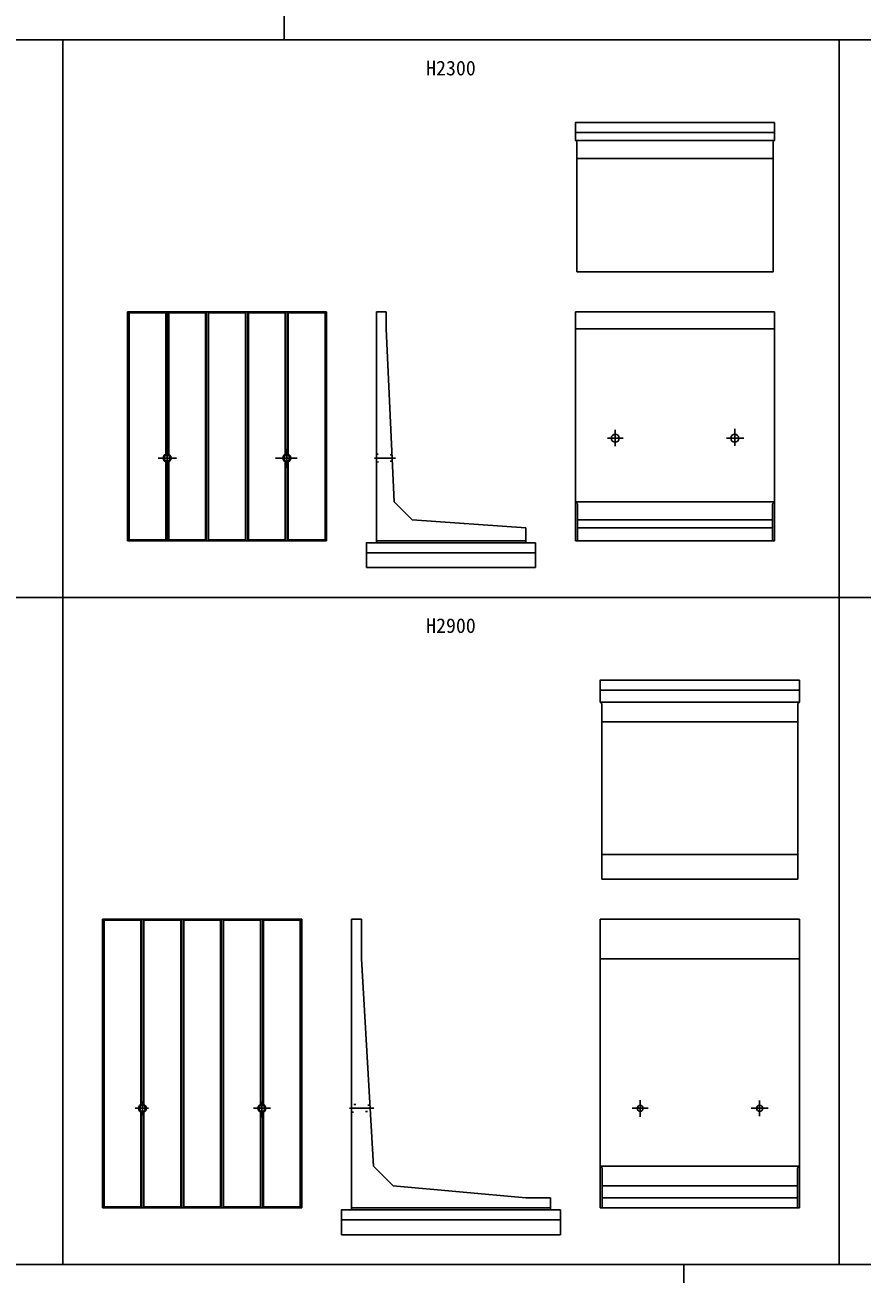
# Model space of a CAD drawing. Units: millimetres, scale not verified. Extents: x -67200 to 67200, y -23760 to 23760.
# Drawn here: x -18715 to -10306, y -1500 to 11055 of the extents above; entities that cross this region are included whole.
import ezdxf
from ezdxf.enums import TextEntityAlignment as Align

# ---------------------------------------------------------------- set-up
doc = ezdxf.new("R2010")
doc.units = ezdxf.units.MM
doc.header["$LTSCALE"] = 80
doc.linetypes.add('CHAIN1', pattern=[8, 5, -1, 1, -1])
doc.linetypes.add('DOTTED', pattern=[1.75, 0.25, -1.5])
for name, color, linetype, lineweight in [('0-0_CENTER', 7, 'CHAIN1', 25), ('0-4_HYO', 3, 'Continuous', 25), ('0-6_OUTLINE', 1, 'Continuous', 25), ('0-7_OUTLINE2', 4, 'DOTTED', 25), ('0-8_TXT', 7, 'Continuous', 25)]:
    doc.layers.add(name, color=color, linetype=linetype, lineweight=lineweight)
doc.styles.add('ＭＳ ゴシック', font='')
doc.styles.get('ＭＳ ゴシック').set_extended_font_data('MS Gothic')

msp = doc.modelspace()

# ---------------------------------------------------------------- linework, layer by layer
at = {"layer": '0-0_CENTER'}
for p, q in [((-12861.42, 6905.13), (-12704.64, 6905.13)), ((-12785.07, 6825.85), (-12785.07, 6987.62)), ((-11667.67, 6905.13), (-11493.22, 6905.13)), ((-11585.07, 6827.02), (-11585.07, 6999.32)), ((-17287.57, 6811.96), (-17287.57, 6596.61)), ((-16085.07, 6798.81), (-16085.07, 6606.4)), ((-17191.44, 6705.13), (-17376.93, 6705.13)), ((-15981.67, 6705.13), (-16197.97, 6705.13)), ((-15205.45, 6705.13), (-14993.12, 6705.13)), ((-12535.07, 257.41), (-12535.07, 89.84)), ((-11335.07, 251.54), (-11335.07, 94.95)), ((-17473.1, 175.13), (-17608.6, 175.13)), ((-17535.07, 246.74), (-17535.07, 103.5)), ((-16247.25, 175.13), (-16420.91, 175.13)), ((-16335.07, 239.22), (-16335.07, 83.31)), ((-15455.03, 175.13), (-15209.72, 175.13)), ((-12615.91, 175.13), (-12456.16, 175.13)), ((-11418.39, 175.13), (-11250.53, 175.13))]:
    msp.add_line(p, q, dxfattribs=at)
at = {"layer": '0-4_HYO'}
for points in [[(-22795.07, 10905.13), (-16110.07, 10905.13), (-16110.07, 15605.13), (-22795.07, 15605.13)], [(-16110.07, 10905.13), (-9425.07, 10905.13), (-9425.07, 15605.13), (-16110.07, 15605.13)], [(-26135.07, 5305.13), (-18335.07, 5305.13), (-18335.07, 10905.13), (-26135.07, 10905.13)], [(-18335.07, 5305.13), (-10535.07, 5305.13), (-10535.07, 10905.13), (-18335.07, 10905.13)], [(-10535.07, 5305.13), (-2735.07, 5305.13), (-2735.07, 10905.13), (-10535.07, 10905.13)], [(-26135.07, -1394.87), (-18335.07, -1394.87), (-18335.07, 5305.13), (-26135.07, 5305.13)], [(-18335.07, -1394.87), (-10535.07, -1394.87), (-10535.07, 5305.13), (-18335.07, 5305.13)], [(-10535.07, -1394.87), (-2735.07, -1394.87), (-2735.07, 5305.13), (-10535.07, 5305.13)], [(-21455.07, -9294.87), (-12095.07, -9294.87), (-12095.07, -1394.87), (-21455.07, -1394.87)], [(-12095.07, -9294.87), (-2735.07, -9294.87), (-2735.07, -1394.87), (-12095.07, -1394.87)]]:
    msp.add_lwpolyline(points, close=True, dxfattribs=at)
at = {"layer": '0-6_OUTLINE'}
for p, q in [((-11185.07, 9895.13), (-11185.07, 10075.13)), ((-13185.07, 9975.13), (-11185.07, 9975.13)), ((-13185.07, 9895.13), (-11185.07, 9895.13)), ((-13185.07, 9895.13), (-13170.07, 9880.13)), ((-13170.07, 8575.13), (-13170.07, 9880.13)), ((-11200.07, 9880.13), (-11185.07, 9895.13)), ((-13170.07, 9715.13), (-11200.07, 9715.13)), ((-17685.07, 8175.13), (-17685.07, 5875.13)), ((-17685.07, 8175.13), (-15685.07, 8175.13)), ((-17300.07, 8165.13), (-17670.07, 8165.13)), ((-17670.07, 8165.13), (-17670.07, 5885.13)), ((-17300.07, 8165.13), (-17295.07, 8175.13)), ((-17300.07, 8165.13), (-17300.07, 6743.13)), ((-17295.07, 8175.13), (-17295.07, 6744.42)), ((-16900.07, 8165.13), (-17270.07, 8165.13)), ((-17270.07, 8165.13), (-17270.07, 6741.1)), ((-16900.07, 8165.13), (-16895.07, 8175.13)), ((-16900.07, 8165.13), (-16900.07, 5885.13)), ((-16895.07, 8175.13), (-16895.07, 5875.13)), ((-16875.07, 8175.13), (-16875.07, 5875.13)), ((-16870.07, 8165.13), (-16875.07, 8175.13)), ((-16500.07, 8165.13), (-16870.07, 8165.13)), ((-16870.07, 8165.13), (-16870.07, 5885.13)), ((-16500.07, 8165.13), (-16495.07, 8175.13)), ((-16500.07, 8165.13), (-16500.07, 5885.13)), ((-16495.07, 8175.13), (-16495.07, 5875.13)), ((-16470.07, 8165.13), (-16475.07, 8175.13)), ((-16475.07, 8175.13), (-16475.07, 5875.13)), ((-16100.07, 8165.13), (-16095.07, 8175.13)), ((-16100.07, 8165.13), (-16100.07, 6742.21)), ((-16095.07, 8175.13), (-16095.07, 6743.86)), ((-16075.07, 8175.13), (-16075.07, 6743.86)), ((-16070.07, 8165.13), (-16075.07, 8175.13)), ((-15700.07, 8165.13), (-15695.07, 8175.13)), ((-15700.07, 8165.13), (-15700.07, 5885.13)), ((-15695.07, 8175.13), (-15695.07, 5875.13)), ((-15685.07, 8175.13), (-15685.07, 5875.13)), ((-15185.07, 8175.13), (-15185.07, 5855.13)), ((-15185.07, 8175.13), (-15085.07, 8175.13)), ((-15085.07, 8005.13), (-15085.07, 8175.13)), ((-13185.07, 8175.13), (-13185.07, 5875.13)), ((-11185.07, 8175.13), (-13185.07, 8175.13)), ((-11185.07, 8175.13), (-11185.07, 5875.13)), ((-15085.07, 8005.13), (-15005.07, 6265.13)), ((-11185.07, 8005.13), (-13185.07, 8005.13)), ((-17295.07, 6665.84), (-17295.07, 5875.13)), ((-17270.07, 6669.16), (-17270.07, 5885.13)), ((-16075.07, 6666.4), (-16075.07, 5875.13)), ((-16070.07, 6668.05), (-16070.07, 5885.13)), ((-14825.07, 6085.13), (-15005.07, 6265.13)), ((-13165.07, 6245.13), (-13185.07, 6265.13)), ((-13165.07, 6245.13), (-13165.07, 5875.13)), ((-11205.07, 6245.13), (-11205.07, 5875.13)), ((-13685.07, 6005.13), (-14825.07, 6085.13)), ((-13165.07, 6085.13), (-11205.07, 6085.13)), ((-13685.07, 6005.13), (-13685.07, 5855.13)), ((-13165.07, 6005.13), (-11205.07, 6005.13)), ((-15685.07, 5875.13), (-17685.07, 5875.13)), ((-17295.07, 5875.13), (-17300.07, 5885.13)), ((-16875.07, 5875.13), (-16870.07, 5885.13)), ((-16475.07, 5875.13), (-16470.07, 5885.13)), ((-16070.07, 5885.13), (-16075.07, 5875.13)), ((-15185.07, 5875.13), (-13685.07, 5875.13)), ((-13585.07, 5855.13), (-13585.07, 5605.13)), ((-13185.07, 5875.13), (-11185.07, 5875.13)), ((-13585.07, 5755.13), (-15285.07, 5755.13)), ((-13585.07, 5605.13), (-15285.07, 5605.13)), ((-10935.07, 4255.13), (-10935.07, 4475.13)), ((-12935.07, 4375.13), (-10935.07, 4375.13)), ((-12935.07, 4255.13), (-10935.07, 4255.13)), ((-12935.07, 4255.13), (-12920.07, 4240.13)), ((-12920.07, 2475.13), (-12920.07, 4240.13)), ((-10950.07, 4240.13), (-10935.07, 4255.13)), ((-10950.07, 2475.13), (-10950.07, 4240.13)), ((-12920.07, 4055.13), (-10950.07, 4055.13)), ((-12920.07, 2725.13), (-10950.07, 2725.13)), ((-12920.07, 2475.13), (-10950.07, 2475.13)), ((-17935.07, 2075.13), (-15935.07, 2075.13)), ((-17935.07, 2075.13), (-17935.07, -824.87)), ((-17925.07, 2075.13), (-17925.07, -824.87)), ((-17920.07, 2065.13), (-17925.07, 2075.13)), ((-17550.07, 2065.13), (-17920.07, 2065.13)), ((-17920.07, 2065.13), (-17920.07, -814.87)), ((-17550.07, 2065.13), (-17545.07, 2075.13)), ((-17550.07, 2065.13), (-17550.07, 212.21)), ((-17545.07, 2075.13), (-17545.07, 213.86)), ((-17520.07, 2065.13), (-17525.07, 2075.13)), ((-17525.07, 2075.13), (-17525.07, 213.86)), ((-17150.07, 2065.13), (-17520.07, 2065.13)), ((-17520.07, 2065.13), (-17520.07, 212.21)), ((-17150.07, 2065.13), (-17145.07, 2075.13)), ((-17150.07, 2065.13), (-17150.07, -814.87)), ((-17145.07, 2075.13), (-17145.07, -824.87)), ((-16750.07, 2065.13), (-17120.07, 2065.13)), ((-17120.07, 2065.13), (-17120.07, -814.87)), ((-16750.07, 2065.13), (-16745.07, 2075.13)), ((-16750.07, 2065.13), (-16750.07, -814.87)), ((-16745.07, 2075.13), (-16745.07, -824.87)), ((-16725.07, 2075.13), (-16725.07, -824.87)), ((-16720.07, 2065.13), (-16725.07, 2075.13)), ((-16350.07, 2065.13), (-16720.07, 2065.13)), ((-16720.07, 2065.13), (-16720.07, -814.87)), ((-16350.07, 2065.13), (-16345.07, 2075.13)), ((-16350.07, 2065.13), (-16350.07, 212.21)), ((-16345.07, 2075.13), (-16345.07, 213.86)), ((-16320.07, 2065.13), (-16325.07, 2075.13)), ((-16325.07, 2075.13), (-16325.07, 213.86)), ((-15950.07, 2065.13), (-16320.07, 2065.13)), ((-16320.07, 2065.13), (-16320.07, 212.21)), ((-15950.07, 2065.13), (-15945.07, 2075.13)), ((-15950.07, 2065.13), (-15950.07, -814.87)), ((-15945.07, 2075.13), (-15945.07, -824.87)), ((-15935.07, 2075.13), (-15935.07, -824.87)), ((-15435.07, -844.87), (-15435.07, 2075.13)), ((-15435.07, 2075.13), (-15335.07, 2075.13)), ((-15335.07, 1675.13), (-15335.07, 2075.13)), ((-12935.07, 2075.13), (-12935.07, -824.87)), ((-10935.07, 2075.13), (-12935.07, 2075.13)), ((-10935.07, 2075.13), (-10935.07, -824.87)), ((-15335.07, 1675.13), (-15215.07, -404.87)), ((-10935.07, 1675.13), (-12935.07, 1675.13)), ((-17550.07, 138.05), (-17550.07, -814.87)), ((-17545.07, 136.4), (-17545.07, -824.87)), ((-17525.07, 136.4), (-17525.07, -824.87)), ((-17520.07, 138.05), (-17520.07, -814.87)), ((-16350.07, 138.05), (-16350.07, -814.87)), ((-16345.07, 136.4), (-16345.07, -824.87)), ((-16325.07, 136.4), (-16325.07, -824.87)), ((-16320.07, 138.05), (-16320.07, -814.87)), ((-12915.07, -424.87), (-12935.07, -404.87)), ((-12915.07, -424.87), (-12915.07, -824.87)), ((-10955.07, -424.87), (-10955.07, -824.87)), ((-12915.07, -604.87), (-10955.07, -604.87)), ((-13435.07, -724.87), (-13685.07, -724.87)), ((-13435.07, -724.87), (-13435.07, -844.87)), ((-12915.07, -724.87), (-10955.07, -724.87)), ((-15935.07, -824.87), (-17935.07, -824.87)), ((-17525.07, -824.87), (-17520.07, -814.87)), ((-17125.07, -824.87), (-17120.07, -814.87)), ((-16725.07, -824.87), (-16720.07, -814.87)), ((-16320.07, -814.87), (-16325.07, -824.87)), ((-15950.07, -814.87), (-16320.07, -814.87)), ((-15945.07, -824.87), (-15950.07, -814.87)), ((-15435.07, -824.87), (-13435.07, -824.87)), ((-13335.07, -844.87), (-13335.07, -1094.87)), ((-12935.07, -824.87), (-10935.07, -824.87)), ((-13335.07, -944.87), (-15535.07, -944.87)), ((-13335.07, -1094.87), (-15535.07, -1094.87))]:
    msp.add_line(p, q, dxfattribs=at)
for points in [[(-13185.07, 9895.13), (-13185.07, 10075.13), (-11185.07, 10075.13)], [(-13170.07, 8575.13), (-11200.07, 8575.13), (-11200.07, 9880.13)], [(-17670.07, 8165.13), (-17675.07, 8175.13), (-17675.07, 5875.13)], [(-17270.07, 8165.13), (-17275.07, 8175.13), (-17275.07, 6743.13)], [(-16100.07, 8165.13), (-16470.07, 8165.13), (-16470.07, 5885.13)], [(-15700.07, 8165.13), (-16070.07, 8165.13), (-16070.07, 6742.21)], [(-17300.07, 6667.13), (-17300.07, 5885.13), (-17670.07, 5885.13), (-17675.07, 5875.13)], [(-17275.07, 6667.13), (-17275.07, 5875.13), (-17270.07, 5885.13)], [(-16100.07, 6668.05), (-16100.07, 5885.13), (-16470.07, 5885.13)], [(-16095.07, 6666.4), (-16095.07, 5875.13), (-16100.07, 5885.13)], [(-13185.07, 6265.13), (-11185.07, 6265.13), (-11205.07, 6245.13)], [(-16895.07, 5875.13), (-16900.07, 5885.13), (-17270.07, 5885.13)], [(-16495.07, 5875.13), (-16500.07, 5885.13), (-16870.07, 5885.13)], [(-15695.07, 5875.13), (-15700.07, 5885.13), (-16070.07, 5885.13)], [(-13585.07, 5855.13), (-15285.07, 5855.13), (-15285.07, 5605.13)], [(-12935.07, 4255.13), (-12935.07, 4475.13), (-10935.07, 4475.13)], [(-17120.07, 2065.13), (-17125.07, 2075.13), (-17125.07, -824.87)], [(-13685.07, -724.87), (-15015.07, -604.87), (-15215.07, -404.87)], [(-12935.07, -404.87), (-10935.07, -404.87), (-10955.07, -424.87)], [(-17545.07, -824.87), (-17550.07, -814.87), (-17920.07, -814.87), (-17925.07, -824.87)], [(-17145.07, -824.87), (-17150.07, -814.87), (-17520.07, -814.87)], [(-16745.07, -824.87), (-16750.07, -814.87), (-17120.07, -814.87)], [(-16345.07, -824.87), (-16350.07, -814.87), (-16720.07, -814.87)], [(-13335.07, -844.87), (-15535.07, -844.87), (-15535.07, -1094.87)]]:
    msp.add_lwpolyline(points, dxfattribs=at)
for centre, radius in [((-12785.07, 6905.13), 40), ((-11585.07, 6905.13), 40), ((-17287.57, 6705.13), 40), ((-17287.57, 6705.13), 30), ((-16085.07, 6705.13), 40), ((-16085.07, 6705.13), 30), ((-17535.07, 175.13), 40), ((-17535.07, 175.13), 30), ((-16335.07, 175.13), 40), ((-16335.07, 175.13), 30), ((-12535.07, 175.13), 30), ((-11335.07, 175.13), 30)]:
    msp.add_circle(centre, radius, dxfattribs=at)
at = {"layer": '0-7_OUTLINE2'}
for p, q in [((-15026.68, 6735.13), (-15185.07, 6745.13)), ((-15185.07, 6665.13), (-15023.92, 6675.13)), ((-15250.26, 205.13), (-15435.07, 215.13)), ((-15435.07, 135.13), (-15246.8, 145.13))]:
    msp.add_line(p, q, dxfattribs=at)

# ---------------------------------------------------------------- texts
at = {"layer": '0-8_TXT', "style": 'ＭＳ ゴシック'}
for s, p in [('H2300', (-14685.07, 10505.13)), ('H2900', (-14685.07, 4905.13))]:
    msp.add_text(s, height=146.6, dxfattribs=at).set_placement(p, align=Align.BOTTOM_LEFT)

doc.saveas('drawing.dxf')
